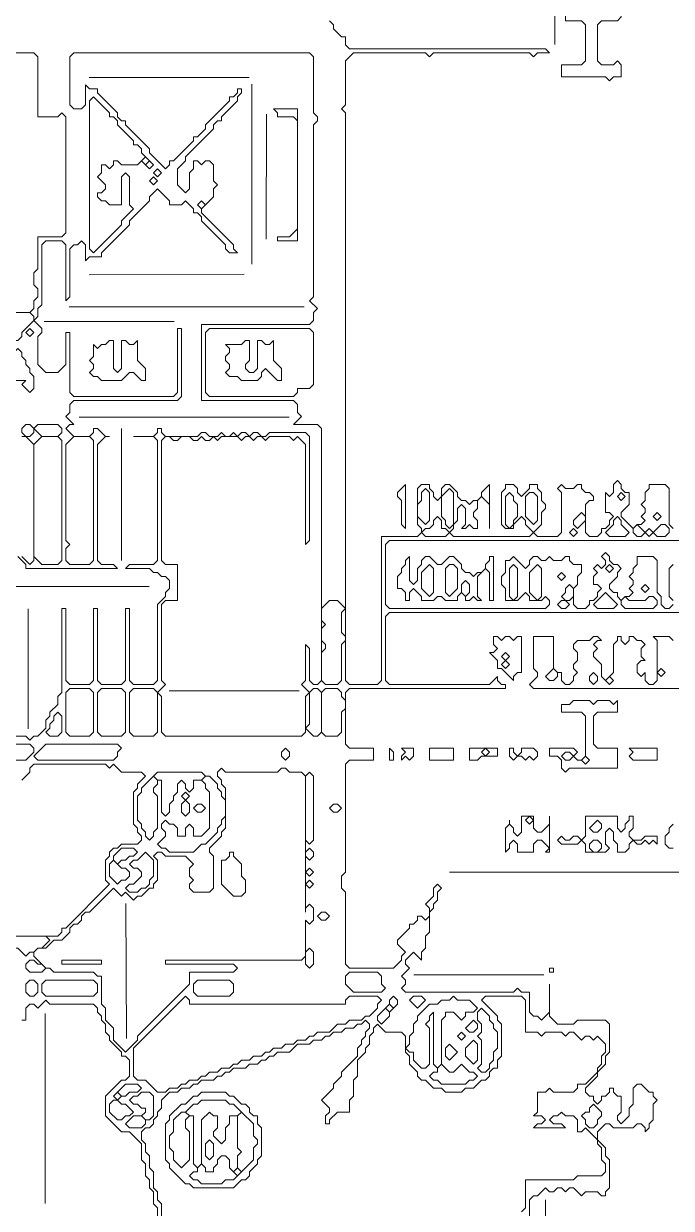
# Model space of a CAD drawing. Extents: x 12 to 2459, y 13 to 1740.
# Drawn here: x 1775.5 to 1937.5, y 803.9 to 1100.3 of the extents above; entities that cross this region are included whole.
import ezdxf

# ---------------------------------------------------------------- set-up
doc = ezdxf.new("R2010")
doc.units = 0
for name, color, linetype, lineweight in [('TEXT_FALLBACK_OUTLINE', 2, 'Continuous', 0), ('TRACE_CURVE', 6, 'Continuous', 0), ('TRACE_STRAIGHT', 5, 'Continuous', 0), ('TRACE_TEXT_SYMBOL', 6, 'Continuous', 0)]:
    doc.layers.add(name, color=color, linetype=linetype, lineweight=lineweight)

msp = doc.modelspace()

# ---------------------------------------------------------------- linework, layer by layer
at = {"layer": 'TEXT_FALLBACK_OUTLINE', "color": 2}
for points in [[(1911, 1105), (1911, 1101), (1915, 1101), (1916, 1100), (1916, 1091), (1915, 1090), (1910, 1090), (1910, 1087), (1921, 1087), (1922, 1086), (1923, 1087), (1925, 1087), (1925, 1090), (1924, 1091), (1923, 1090), (1920, 1090), (1919, 1091), (1919, 1100), (1920, 1101), (1924, 1101), (1925, 1102), (1925, 1104), (1924, 1105)], [(1871, 985), (1869, 983), (1869, 982), (1870, 981), (1870, 975), (1871, 974)], [(1872, 967), (1871, 966), (1871, 965), (1870, 964), (1870, 963), (1869, 962), (1869, 959), (1870, 959), (1871, 958), (1871, 956), (1872, 956), (1872, 958), (1873, 959), (1875, 957), (1875, 956), (1878, 956), (1879, 957), (1880, 957), (1881, 956), (1884, 956), (1884, 957), (1885, 958), (1886, 957), (1886, 956), (1887, 956), (1888, 957), (1889, 956), (1890, 956), (1889, 957), (1889, 962), (1891, 964), (1892, 963), (1892, 956), (1893, 956), (1893, 967), (1892, 967), (1892, 966), (1891, 965), (1891, 964), (1890, 963), (1889, 963), (1888, 962), (1887, 963), (1886, 963), (1885, 964), (1885, 965), (1883, 967), (1882, 967), (1880, 965), (1879, 965), (1877, 967), (1876, 967), (1875, 966), (1875, 965), (1874, 964), (1874, 961), (1873, 960), (1872, 961)], [(1877, 965), (1878, 964), (1878, 958), (1877, 957), (1875, 959), (1875, 963)], [(1881, 964), (1882, 965), (1883, 965), (1884, 964), (1884, 959), (1882, 957), (1881, 958)], [(1885, 960), (1886, 961), (1887, 960), (1887, 958), (1886, 957), (1885, 958)], [(1893, 947), (1893, 945), (1894, 944), (1893, 943), (1892, 943), (1894, 941), (1894, 939), (1895, 939), (1898, 936), (1898, 937), (1899, 938), (1900, 938), (1900, 947), (1899, 947), (1898, 946), (1897, 947), (1896, 947), (1895, 946), (1894, 947)], [(1895, 942), (1896, 943), (1897, 942), (1896, 941)], [(1895, 940), (1896, 941), (1897, 940), (1896, 939)], [(1908, 939), (1909, 938), (1909, 937), (1908, 936), (1907, 936), (1906, 937)], [(1917, 937), (1918, 938), (1919, 937), (1919, 936), (1918, 935), (1917, 936)], [(1921, 936), (1922, 937), (1923, 936), (1922, 935)], [(1934, 938), (1935, 939), (1936, 938), (1935, 937)]]:
    msp.add_lwpolyline(points, close=True, dxfattribs=at)
for points in [[(1938, 946), (1937, 947), (1933, 947), (1934, 946), (1934, 936), (1933, 935), (1932, 935), (1931, 936), (1931, 938), (1930, 937), (1929, 938), (1929, 940), (1930, 941), (1931, 941), (1930, 942), (1930, 944), (1931, 945), (1930, 946), (1929, 946), (1928, 947), (1927, 947), (1927, 946), (1926, 945), (1925, 946), (1925, 947), (1924, 947), (1924, 946), (1923, 945), (1923, 938), (1921, 936), (1920, 937), (1920, 940), (1918, 942), (1918, 943), (1919, 944), (1918, 945), (1919, 946), (1920, 946), (1919, 947), (1918, 947), (1917, 946), (1914, 946), (1913, 945), (1913, 944), (1914, 943), (1914, 941), (1913, 940), (1913, 939), (1914, 938), (1913, 937), (1913, 936), (1912, 935), (1911, 935), (1910, 936), (1910, 938), (1909, 938), (1908, 939), (1908, 947), (1903, 947), (1903, 939)], [(1903, 939), (1904, 938), (1904, 937), (1902, 935), (1903, 934), (1940, 934)]]:
    msp.add_lwpolyline(points, dxfattribs=at)
at = {"layer": 'TRACE_CURVE', "color": 6}
for points in [[(1881, 985), (1880, 984), (1880, 982), (1879, 981), (1878, 982), (1878, 983), (1877, 984), (1877, 985), (1875, 985), (1874, 984), (1874, 975), (1875, 974), (1875, 973), (1874, 972), (1865, 972), (1865, 936), (1864, 935), (1857, 935), (1856, 936), (1856, 1078), (1855, 1079), (1856, 1080), (1856, 1091), (1858, 1093), (1876, 1093), (1877, 1092), (1878, 1093), (1902, 1093), (1903, 1092), (1904, 1093), (1907, 1093), (1906, 1094), (1857, 1094), (1856, 1095), (1856, 1097), (1855, 1097), (1853, 1099), (1853, 1100), (1852, 1101)], [(1773, 1093), (1778, 1093), (1779, 1092), (1779, 1077), (1784, 1077), (1785, 1078), (1786, 1077), (1786, 1048), (1785, 1047), (1779, 1047), (1779, 1039), (1778, 1038), (1778, 1035), (1779, 1034), (1779, 1032), (1778, 1031), (1778, 1029), (1777, 1028), (1775, 1028)], [(1787, 1092), (1788, 1093), (1847, 1093), (1848, 1092), (1848, 1078), (1849, 1077), (1849, 1076), (1848, 1075), (1848, 1032), (1847, 1031), (1849, 1029), (1848, 1028), (1848, 1026), (1847, 1025), (1820, 1025), (1820, 1006), (1843, 1006), (1844, 1005), (1844, 1003), (1845, 1002), (1843, 1000), (1849, 1000), (1850, 999), (1850, 936), (1849, 935), (1848, 935), (1847, 936), (1847, 944), (1846, 945), (1846, 936), (1845, 935), (1847, 933), (1846, 932), (1846, 923), (1845, 922), (1811, 922), (1810, 923), (1810, 932), (1809, 933), (1811, 935), (1810, 936), (1810, 955), (1811, 956), (1814, 956), (1814, 965), (1811, 965), (1810, 966), (1810, 996), (1811, 997), (1812, 997), (1813, 996), (1814, 996), (1815, 997), (1817, 997), (1818, 996), (1819, 996), (1820, 997), (1821, 996), (1822, 996), (1823, 997), (1824, 996), (1825, 997), (1829, 997), (1830, 996)], [(1820, 1054), (1823, 1057), (1823, 1059), (1824, 1060), (1823, 1061), (1823, 1065), (1822, 1066), (1821, 1066), (1820, 1065), (1819, 1066), (1818, 1066), (1818, 1064), (1817, 1063), (1817, 1059), (1816, 1058), (1814, 1060), (1814, 1064), (1816, 1066), (1816, 1067), (1823, 1074), (1823, 1075), (1824, 1076), (1825, 1076), (1825, 1077), (1829, 1081), (1829, 1082), (1830, 1083), (1830, 1084), (1829, 1084), (1829, 1083), (1828, 1082), (1827, 1082), (1827, 1081), (1821, 1075), (1821, 1074), (1819, 1072), (1818, 1072), (1818, 1071), (1813, 1066), (1812, 1066), (1812, 1065), (1811, 1064), (1807, 1068), (1807, 1069), (1801, 1075), (1801, 1076), (1800, 1076), (1799, 1077), (1799, 1078), (1794, 1083), (1794, 1084), (1792, 1084), (1791, 1085), (1791, 1080), (1790, 1079), (1788, 1079), (1787, 1080), (1787, 1092)], [(1787, 1000), (1788, 1000), (1786, 1002), (1787, 1003), (1787, 1005), (1788, 1006), (1814, 1006), (1815, 1007), (1815, 1024), (1814, 1024), (1814, 1008), (1813, 1007), (1788, 1007), (1787, 1008), (1787, 1023), (1786, 1023), (1786, 1015), (1784, 1013), (1781, 1013), (1779, 1015), (1779, 1022), (1780, 1023), (1780, 1024), (1778, 1026), (1779, 1027), (1779, 1029), (1780, 1030), (1780, 1045), (1781, 1046), (1785, 1046), (1786, 1045), (1786, 1031), (1787, 1032), (1787, 1044), (1788, 1045), (1789, 1045), (1790, 1046), (1791, 1045), (1791, 1041), (1792, 1042), (1795, 1042), (1795, 1043), (1802, 1050), (1802, 1051), (1807, 1056), (1807, 1057), (1809, 1059), (1812, 1056), (1812, 1055), (1815, 1055), (1816, 1056), (1818, 1054), (1818, 1053), (1819, 1053), (1820, 1052), (1820, 1051), (1826, 1045), (1826, 1044), (1827, 1043), (1829, 1043), (1828, 1044), (1828, 1045), (1820, 1053), (1820, 1054)], [(1774, 967), (1776, 965), (1776, 964), (1799, 964), (1798, 965), (1795, 965), (1794, 966), (1794, 995), (1796, 997), (1797, 997), (1796, 997), (1794, 999), (1793, 999), (1793, 998), (1792, 997), (1788, 997), (1786, 999), (1787, 1000)], [(1830, 996), (1831, 997), (1832, 997), (1833, 996), (1834, 997), (1835, 997), (1836, 996), (1837, 997), (1842, 997), (1843, 996), (1844, 997), (1846, 995), (1846, 970), (1847, 971), (1847, 997), (1846, 998), (1837, 998), (1836, 997), (1835, 997), (1834, 998), (1833, 998), (1832, 997), (1831, 998), (1830, 998), (1829, 997), (1828, 998), (1827, 997), (1826, 997), (1825, 998), (1824, 997), (1822, 997), (1821, 998), (1820, 998), (1819, 997), (1811, 997), (1810, 998), (1810, 999), (1809, 999), (1809, 998), (1808, 997), (1803, 997), (1808, 997), (1809, 996), (1809, 966), (1808, 965), (1802, 965), (1801, 964), (1807, 964), (1808, 963), (1809, 963), (1810, 962), (1811, 962), (1812, 961), (1812, 959), (1811, 958), (1811, 957), (1809, 955), (1809, 936), (1808, 935), (1803, 935), (1802, 936), (1802, 954), (1801, 954), (1801, 936)], [(1775, 997), (1776, 997), (1778, 995), (1778, 966), (1777, 965), (1775, 967)], [(1910, 973), (1909, 972), (1904, 972), (1903, 973), (1905, 975), (1905, 978), (1906, 979), (1906, 980), (1905, 981), (1905, 983), (1904, 984), (1904, 985), (1902, 985), (1902, 984), (1900, 982), (1899, 983), (1899, 984), (1898, 985), (1896, 985), (1896, 984), (1895, 983), (1895, 975), (1896, 974), (1898, 974), (1898, 975), (1900, 977), (1901, 976), (1901, 975), (1903, 973), (1902, 972), (1883, 972), (1882, 973), (1883, 974), (1883, 975), (1884, 976), (1884, 979), (1885, 980), (1886, 979), (1886, 975), (1885, 974), (1886, 974), (1887, 975), (1888, 974), (1889, 974), (1889, 976), (1888, 977), (1888, 978), (1889, 979), (1889, 981), (1890, 982), (1892, 980), (1892, 974), (1892, 985), (1890, 983), (1890, 982), (1889, 981), (1888, 981), (1887, 980), (1886, 981), (1885, 981), (1884, 982), (1884, 983), (1882, 985), (1881, 985)], [(1938, 974), (1937, 975), (1937, 984), (1936, 985), (1932, 985), (1932, 984), (1931, 983), (1931, 981), (1930, 980), (1931, 979), (1931, 978), (1930, 977), (1931, 976), (1930, 975), (1929, 975), (1928, 974), (1925, 977), (1925, 978), (1927, 980), (1927, 983), (1926, 983), (1925, 984), (1925, 985), (1924, 986), (1923, 985), (1923, 983), (1922, 982), (1921, 983), (1921, 978), (1922, 978), (1923, 977), (1922, 976), (1922, 975), (1921, 974), (1920, 974), (1920, 973), (1919, 972), (1917, 972), (1916, 973), (1916, 980), (1917, 981), (1918, 981), (1918, 982), (1917, 983), (1916, 983), (1915, 984), (1915, 985), (1914, 985), (1913, 984), (1911, 984), (1910, 985), (1909, 984), (1910, 983), (1910, 973)], [(1866, 970), (1867, 971), (2042, 971)], [(1913, 959), (1914, 960), (1914, 962), (1915, 963), (1915, 965), (1913, 965), (1912, 966), (1912, 967), (1911, 967), (1910, 966), (1908, 966), (1907, 967), (1906, 966), (1905, 966), (1904, 967), (1903, 967), (1902, 966), (1902, 965), (1901, 964), (1898, 967), (1897, 966), (1896, 966), (1896, 963), (1895, 962), (1895, 960), (1896, 959), (1896, 956), (1899, 956), (1901, 958), (1902, 957), (1902, 956), (1905, 956), (1906, 957), (1907, 956), (1907, 955), (1906, 954), (1867, 954), (1866, 955), (1866, 970)], [(1938, 955), (1937, 954), (1936, 954), (1935, 955), (1935, 957), (1934, 958), (1934, 966), (1933, 967), (1929, 967), (1929, 965), (1928, 964), (1928, 963), (1927, 962), (1928, 961), (1928, 960), (1927, 959), (1928, 958), (1927, 957), (1926, 957), (1925, 956), (1924, 957), (1924, 958), (1923, 958), (1922, 959), (1922, 960), (1924, 962), (1924, 963), (1925, 964), (1924, 965), (1923, 965), (1922, 966), (1922, 967), (1921, 968), (1920, 967), (1921, 966), (1921, 965), (1920, 964), (1919, 965), (1918, 964), (1919, 963), (1918, 962), (1918, 960), (1919, 960), (1920, 959), (1919, 958), (1919, 957), (1918, 956), (1917, 956), (1917, 955), (1916, 954), (1914, 954), (1913, 955), (1913, 959)], [(1938, 965), (1937, 964), (1937, 957), (1938, 956)], [(1801, 936), (1800, 935), (1795, 935), (1794, 936), (1794, 954), (1793, 954), (1793, 936), (1792, 935), (1787, 935), (1786, 936), (1786, 954), (1785, 954), (1785, 933), (1784, 932), (1784, 930), (1782, 928), (1782, 927), (1781, 926), (1781, 924), (1779, 922), (1778, 922), (1777, 921), (1776, 922), (1772, 922)], [(1877, 879), (1877, 877), (1876, 876), (1875, 877), (1874, 877), (1874, 876), (1873, 875), (1872, 875), (1872, 874), (1869, 871), (1869, 870), (1871, 868), (1870, 867), (1870, 866), (1868, 864), (1857, 864), (1856, 865), (1856, 883), (1855, 884), (1855, 887), (1856, 888), (1856, 915), (1857, 916), (1863, 916), (1863, 919), (1857, 919), (1856, 920), (1856, 933), (1857, 934), (1896, 934), (1896, 935), (1895, 935), (1894, 936), (1894, 937), (1892, 935), (1867, 935), (1866, 936), (1866, 952), (1867, 953), (2044, 953)], [(1737, 920), (1777, 920), (1778, 919), (1778, 918), (1776, 916), (1753, 916)], [(1775, 911), (1777, 913), (1777, 914), (1778, 915), (1796, 915), (1797, 914), (1798, 915), (1800, 913), (1805, 913), (1806, 912), (1804, 910), (1804, 909), (1803, 908), (1803, 900), (1804, 899), (1804, 898), (1805, 897), (1805, 896), (1804, 895), (1800, 895), (1799, 894), (1798, 894), (1797, 893), (1797, 892), (1796, 891), (1796, 886), (1797, 885), (1786, 874), (1785, 874), (1785, 873), (1784, 872), (1768, 872)], [(1824, 913), (1825, 914), (1826, 913), (1839, 913), (1840, 914), (1841, 914), (1842, 913), (1845, 913), (1846, 912), (1846, 878), (1846, 879), (1847, 880), (1848, 879), (1848, 876), (1847, 875), (1846, 876), (1846, 867), (1845, 866), (1811, 866), (1811, 865), (1828, 865), (1829, 864), (1828, 863), (1817, 863), (1817, 860), (1804, 847), (1804, 846), (1801, 843), (1798, 846), (1798, 849), (1796, 851), (1796, 854), (1795, 855), (1795, 862), (1794, 862), (1793, 863), (1783, 863), (1782, 864), (1781, 864), (1778, 867), (1778, 868), (1779, 869), (1781, 869), (1783, 871), (1785, 871), (1787, 873), (1787, 874), (1788, 875), (1789, 875), (1790, 876), (1790, 877), (1791, 878), (1792, 878), (1798, 884), (1800, 882), (1801, 883), (1803, 881), (1804, 882), (1805, 882), (1807, 884), (1808, 884), (1808, 885), (1809, 886), (1809, 891)], [(1809, 891), (1808, 892), (1809, 893), (1810, 893), (1811, 892), (1816, 892), (1818, 890), (1817, 889), (1817, 887), (1818, 886), (1817, 885), (1817, 884), (1818, 883), (1822, 883), (1823, 884), (1823, 892), (1822, 893), (1822, 894), (1825, 897), (1825, 898), (1826, 899), (1826, 909), (1825, 910), (1825, 911), (1824, 912), (1824, 913)], [(1938, 900), (1937, 899), (1937, 898), (1936, 897), (1936, 895), (1937, 894), (1938, 894)], [(1924, 826), (1924, 827), (1925, 828), (1925, 832), (1924, 832), (1923, 833), (1923, 834), (1922, 834), (1922, 833), (1921, 832), (1920, 832), (1920, 831), (1919, 830), (1918, 831), (1918, 832), (1917, 832), (1916, 833), (1916, 834), (1919, 837), (1919, 838), (1921, 840), (1921, 842), (1922, 843), (1922, 850), (1921, 851), (1914, 851), (1913, 850), (1909, 850), (1907, 852), (1907, 860), (1907, 853), (1905, 851), (1904, 852), (1903, 852), (1902, 853), (1902, 858), (1900, 858), (1899, 859), (1898, 858), (1871, 858), (1870, 859), (1871, 860), (1871, 861), (1870, 862), (1872, 864), (1871, 865), (1871, 866), (1873, 868), (1875, 866), (1875, 868), (1876, 869), (1876, 872), (1877, 873), (1877, 878), (1878, 879), (1878, 880), (1879, 881), (1879, 883), (1880, 884), (1879, 885), (1878, 884), (1878, 882), (1876, 880), (1877, 879)], [(1890, 856), (1891, 857), (1900, 857), (1901, 856), (1901, 848), (1904, 848), (1905, 847), (1906, 848), (1910, 848), (1911, 847), (1912, 848), (1913, 848), (1915, 846), (1916, 847), (1917, 847), (1918, 846), (1919, 847), (1921, 845), (1921, 843), (1920, 842), (1920, 840), (1919, 839), (1919, 838), (1916, 835), (1914, 835), (1914, 834), (1913, 833), (1908, 833), (1907, 834), (1906, 833), (1904, 833), (1904, 828), (1903, 827), (1905, 827), (1906, 826), (1905, 825), (1904, 825), (1903, 824), (1911, 824), (1910, 825), (1908, 825), (1907, 826), (1908, 827), (1909, 827), (1910, 828), (1911, 827), (1913, 827), (1914, 826), (1914, 823), (1915, 823), (1916, 824), (1919, 821), (1919, 820), (1920, 819), (1920, 816), (1921, 815), (1921, 813), (1920, 812), (1914, 812), (1913, 811), (1901, 811), (1901, 804), (1900, 803)], [(1775, 851), (1776, 851), (1776, 854), (1777, 855), (1778, 855), (1779, 854), (1781, 856), (1782, 855), (1793, 855), (1794, 854), (1794, 853), (1795, 852), (1795, 851), (1796, 850), (1796, 848), (1797, 847), (1797, 846), (1800, 843), (1800, 842), (1801, 842), (1802, 841), (1802, 837), (1801, 836), (1800, 836), (1796, 832), (1796, 827), (1800, 823), (1802, 823), (1805, 820), (1805, 816), (1806, 815), (1806, 812), (1807, 811), (1807, 809), (1808, 808), (1808, 805), (1809, 804), (1809, 802)], [(1875, 836), (1876, 836), (1878, 834), (1880, 834), (1881, 833), (1885, 833), (1886, 834), (1888, 834), (1890, 836), (1891, 836), (1892, 837), (1892, 838), (1893, 839), (1894, 839), (1894, 841), (1895, 842), (1895, 850), (1894, 851), (1894, 852), (1890, 856)], [(1831, 839), (1832, 840), (1834, 840), (1835, 841), (1836, 841), (1837, 842), (1838, 842), (1839, 843), (1842, 843), (1844, 845), (1847, 845), (1848, 846), (1850, 846), (1851, 847), (1852, 847), (1853, 848), (1855, 848), (1856, 849), (1858, 849), (1859, 850), (1860, 850), (1861, 851), (1862, 850), (1862, 849), (1861, 848), (1861, 847), (1860, 846), (1860, 845), (1859, 844), (1859, 842), (1855, 838), (1855, 837), (1853, 835), (1853, 834), (1850, 831), (1852, 829), (1852, 828), (1851, 827), (1851, 825), (1852, 825), (1852, 826), (1854, 828), (1857, 828), (1857, 831), (1858, 832), (1858, 836), (1859, 837), (1859, 841), (1861, 843), (1861, 844), (1862, 845), (1862, 847), (1863, 848), (1863, 849), (1864, 850), (1866, 848), (1870, 848), (1871, 847), (1871, 843), (1872, 842), (1872, 840), (1874, 838), (1874, 837), (1875, 836)], [(1810, 802), (1810, 805), (1809, 806), (1809, 808), (1808, 809), (1808, 813), (1807, 814), (1807, 817), (1806, 818), (1806, 820), (1805, 821), (1805, 823), (1806, 824), (1807, 824), (1808, 825), (1808, 826), (1809, 827), (1809, 828), (1810, 829), (1810, 831), (1812, 833), (1814, 833), (1815, 834), (1817, 834), (1818, 835), (1819, 835), (1820, 836), (1823, 836), (1824, 837), (1825, 837), (1826, 838), (1827, 838), (1828, 839), (1831, 839)], [(1902, 802), (1902, 806), (1903, 807), (1904, 807), (1906, 809), (1907, 808), (1908, 808), (1909, 809), (1910, 809), (1911, 808), (1912, 809), (1913, 809), (1915, 807), (1916, 808), (1919, 808), (1920, 807), (1921, 807), (1921, 808), (1922, 809), (1922, 816), (1921, 817), (1921, 819), (1919, 821), (1919, 823), (1921, 825), (1922, 825), (1923, 824), (1928, 824), (1929, 825), (1930, 825), (1931, 824), (1931, 823), (1932, 824), (1932, 825), (1933, 826), (1933, 830), (1934, 831), (1933, 832), (1933, 833), (1932, 833), (1930, 835), (1929, 835), (1928, 834), (1928, 830), (1927, 829), (1927, 827), (1925, 825), (1924, 826)]]:
    msp.add_lwpolyline(points, dxfattribs=at)
for points in [[(1792, 1081), (1793, 1082), (1797, 1078), (1797, 1077), (1798, 1077), (1799, 1076), (1799, 1075), (1803, 1071), (1803, 1070), (1804, 1070), (1805, 1069), (1805, 1068), (1806, 1067), (1804, 1065), (1800, 1065), (1799, 1066), (1798, 1066), (1798, 1065), (1797, 1064), (1796, 1065), (1795, 1065), (1795, 1063), (1794, 1062), (1796, 1060), (1796, 1059), (1795, 1058), (1794, 1058), (1794, 1057), (1795, 1056), (1796, 1056), (1797, 1055), (1800, 1055), (1800, 1062), (1801, 1063), (1802, 1062), (1802, 1055), (1803, 1054), (1800, 1051), (1800, 1050), (1793, 1043), (1792, 1044)], [(1805, 1066), (1806, 1067), (1807, 1066), (1806, 1065)], [(1806, 1065), (1807, 1066), (1808, 1065), (1807, 1064)], [(1807, 1061), (1808, 1062), (1809, 1061), (1808, 1060)], [(1808, 1063), (1809, 1064), (1810, 1063), (1809, 1062)], [(1819, 1055), (1820, 1056), (1821, 1055), (1820, 1054)], [(1769, 1027), (1770, 1028), (1777, 1028), (1778, 1027), (1778, 1026), (1775, 1023), (1775, 1022), (1774, 1021), (1773, 1021), (1772, 1022), (1772, 1023), (1771, 1024), (1771, 1025)], [(1776, 1023), (1777, 1024), (1778, 1023), (1777, 1022)], [(1821, 1023), (1822, 1024), (1847, 1024), (1848, 1023), (1848, 1010), (1847, 1009), (1844, 1009), (1844, 1008), (1843, 1007), (1822, 1007), (1821, 1008)], [(1774, 1019), (1775, 1018), (1775, 1017), (1776, 1016), (1776, 1015), (1777, 1014), (1777, 1013), (1778, 1012), (1778, 1009), (1777, 1008), (1775, 1010), (1776, 1011), (1770, 1011), (1769, 1012), (1771, 1014), (1771, 1015), (1772, 1016), (1772, 1017)], [(1775, 999), (1776, 1000), (1777, 1000), (1778, 999), (1778, 998), (1777, 997), (1776, 997), (1775, 998)], [(1778, 999), (1779, 1000), (1784, 1000), (1785, 999), (1785, 998), (1784, 997), (1780, 997)], [(1780, 997), (1784, 997), (1785, 996), (1785, 966), (1784, 965), (1780, 965), (1778, 967), (1778, 995)], [(1788, 997), (1792, 997), (1793, 996), (1793, 966), (1792, 965), (1787, 965), (1786, 966), (1786, 969), (1787, 970), (1786, 971), (1786, 995)], [(1875, 983), (1876, 984), (1877, 983), (1877, 976), (1876, 975), (1874, 977), (1874, 980), (1875, 981)], [(1882, 984), (1883, 983), (1883, 975), (1882, 974), (1881, 975), (1881, 976), (1880, 977), (1880, 982)], [(1896, 982), (1897, 983), (1898, 982), (1898, 981), (1899, 980), (1899, 977), (1898, 976), (1898, 975), (1897, 974), (1896, 975)], [(1901, 982), (1902, 983), (1903, 983), (1904, 982), (1904, 976), (1903, 975), (1901, 977)], [(1924, 982), (1925, 983), (1926, 982), (1925, 981)], [(1878, 976), (1879, 977), (1880, 976), (1880, 974), (1881, 974), (1882, 973), (1881, 972), (1876, 972), (1875, 973), (1876, 974), (1877, 974), (1878, 975)], [(1915, 978), (1916, 977), (1916, 976), (1914, 974), (1913, 975), (1913, 976)], [(1923, 976), (1924, 977), (1925, 976), (1925, 975), (1927, 973), (1926, 972), (1922, 972), (1921, 973), (1923, 975)], [(1933, 977), (1934, 978), (1935, 977), (1934, 976)], [(1912, 973), (1913, 974), (1914, 973), (1913, 972)], [(1928, 974), (1929, 975), (1931, 973), (1930, 972), (1929, 972), (1928, 973)], [(1931, 973), (1932, 974), (1933, 973), (1932, 972)], [(1935, 975), (1936, 975), (1937, 974), (1937, 973), (1936, 972), (1934, 972), (1933, 973)], [(1897, 964), (1898, 965), (1899, 964), (1899, 957), (1898, 956), (1897, 957)], [(1904, 965), (1905, 964), (1905, 957), (1904, 956), (1902, 958), (1902, 963)], [(1921, 964), (1922, 965), (1923, 964), (1922, 963)], [(1909, 962), (1910, 963), (1911, 962), (1910, 961)], [(1911, 959), (1912, 960), (1913, 959), (1913, 957), (1912, 956), (1911, 956), (1910, 957), (1911, 958)], [(1921, 958), (1924, 955), (1923, 954), (1919, 954), (1918, 955)], [(1930, 959), (1931, 960), (1932, 959), (1931, 958)], [(1852, 956), (1854, 956), (1856, 954), (1855, 953), (1855, 948), (1856, 947), (1856, 946), (1855, 945), (1855, 936), (1854, 935), (1851, 935), (1850, 936), (1850, 943), (1851, 944), (1851, 945), (1850, 946), (1850, 949), (1851, 950), (1850, 951), (1850, 954)], [(1909, 955), (1910, 956), (1911, 956), (1912, 955), (1911, 954), (1910, 954)], [(1925, 956), (1926, 957), (1927, 956), (1931, 956), (1932, 957), (1933, 957), (1934, 956), (1934, 955), (1933, 954), (1926, 954), (1925, 955)], [(1786, 933), (1787, 934), (1792, 934), (1793, 933), (1793, 923), (1792, 922), (1787, 922), (1786, 923)], [(1794, 933), (1795, 934), (1800, 934), (1801, 933), (1801, 923), (1800, 922), (1795, 922), (1794, 923)], [(1802, 933), (1803, 934), (1808, 934), (1809, 933), (1809, 923), (1808, 922), (1803, 922), (1802, 923)], [(1847, 933), (1848, 934), (1849, 934), (1850, 933), (1850, 923), (1849, 922), (1848, 922), (1846, 924), (1847, 925)], [(1850, 933), (1851, 934), (1854, 934), (1855, 933), (1855, 932), (1856, 931), (1856, 929), (1855, 928), (1855, 923), (1854, 922), (1851, 922), (1850, 923)], [(1783, 927), (1784, 928), (1785, 927), (1785, 923), (1784, 922), (1782, 922), (1781, 923), (1782, 924), (1782, 925), (1783, 926)], [(1781, 920), (1799, 920), (1800, 919), (1799, 918), (1799, 917), (1798, 916), (1779, 916), (1778, 917)], [(1840, 918), (1841, 919), (1842, 918), (1842, 917), (1841, 916), (1840, 917)], [(1808, 912), (1809, 913), (1820, 913), (1821, 912), (1820, 911), (1818, 911), (1818, 909), (1817, 908), (1816, 909), (1816, 910), (1815, 911), (1814, 910), (1814, 908), (1813, 907), (1813, 906), (1812, 905), (1812, 903), (1811, 902), (1810, 903), (1810, 911), (1809, 911)], [(1846, 912), (1847, 913), (1848, 912), (1848, 896), (1847, 895), (1846, 896)], [(1808, 912), (1809, 911), (1809, 910), (1808, 909), (1808, 908), (1809, 907), (1809, 899), (1808, 898), (1808, 897), (1807, 896), (1806, 897), (1806, 898), (1805, 899), (1805, 900), (1804, 901), (1804, 907), (1805, 908), (1805, 909)], [(1820, 911), (1821, 912), (1822, 912), (1824, 910), (1824, 909), (1825, 908), (1825, 907), (1826, 906), (1826, 902), (1825, 901), (1825, 900), (1824, 899), (1824, 898), (1821, 895), (1820, 895), (1818, 893), (1812, 893), (1811, 894), (1810, 894), (1809, 895), (1811, 897), (1811, 898), (1810, 899), (1810, 900), (1811, 901), (1812, 900), (1813, 900), (1814, 899), (1814, 897), (1816, 897), (1816, 899), (1817, 900), (1818, 899), (1818, 897), (1820, 897), (1822, 899), (1822, 908), (1821, 909), (1821, 910)], [(1815, 907), (1816, 908), (1817, 907), (1816, 906)], [(1815, 905), (1816, 906), (1817, 905), (1817, 903), (1816, 902), (1815, 903)], [(1818, 904), (1819, 905), (1820, 905), (1821, 904), (1820, 903), (1819, 903)], [(1852, 904), (1853, 905), (1854, 905), (1855, 904), (1854, 903), (1853, 903)], [(1800, 894), (1803, 894), (1804, 893), (1803, 892), (1802, 892), (1801, 891), (1800, 891), (1799, 890), (1798, 891), (1798, 892)], [(1806, 893), (1808, 891), (1808, 887), (1807, 886), (1807, 885), (1806, 884), (1805, 884), (1804, 883), (1802, 883), (1801, 884), (1802, 885), (1803, 885), (1805, 887), (1805, 888), (1804, 889), (1803, 889), (1802, 890), (1803, 891), (1804, 891)], [(1846, 893), (1847, 894), (1848, 893), (1848, 892), (1847, 891), (1846, 892)], [(1797, 890), (1798, 891), (1800, 889), (1801, 889), (1802, 888), (1802, 887), (1801, 886), (1800, 886), (1799, 885), (1797, 887)], [(1846, 888), (1847, 889), (1848, 888), (1847, 887)], [(1846, 885), (1847, 886), (1848, 885), (1847, 884)], [(1849, 877), (1850, 878), (1851, 878), (1852, 877), (1851, 876), (1850, 876)], [(1771, 871), (1772, 872), (1781, 872), (1782, 871), (1780, 869), (1779, 869), (1778, 868), (1777, 868), (1776, 867), (1774, 869), (1773, 869)], [(1846, 868), (1847, 869), (1848, 868), (1848, 865), (1847, 864), (1846, 865)], [(1776, 865), (1777, 866), (1778, 866), (1779, 865), (1780, 865), (1781, 864), (1780, 863), (1777, 863), (1776, 864)], [(1856, 862), (1857, 863), (1864, 863), (1865, 862), (1865, 860), (1866, 859), (1865, 858), (1858, 858), (1856, 860)], [(1776, 860), (1777, 861), (1778, 861), (1779, 860), (1779, 858), (1778, 857), (1777, 857), (1776, 858)], [(1780, 860), (1781, 861), (1793, 861), (1794, 860), (1794, 858), (1793, 857), (1781, 857), (1780, 858)], [(1818, 860), (1819, 861), (1827, 861), (1828, 860), (1828, 858), (1827, 857), (1819, 857), (1818, 858)], [(1816, 857), (1817, 856), (1817, 855), (1856, 855), (1856, 856), (1857, 857), (1864, 857), (1865, 856), (1864, 855), (1864, 854), (1862, 852), (1861, 852), (1860, 851), (1857, 851), (1856, 850), (1854, 850), (1852, 848), (1849, 848), (1848, 847), (1847, 847), (1846, 846), (1844, 846), (1843, 845), (1841, 845), (1840, 844), (1838, 844), (1837, 843), (1836, 843), (1835, 842), (1833, 842), (1832, 841), (1830, 841), (1829, 840), (1828, 840), (1827, 839), (1825, 839), (1824, 838), (1822, 838), (1821, 837), (1820, 837), (1819, 836), (1817, 836), (1816, 835), (1815, 835), (1814, 834), (1812, 834), (1811, 833), (1809, 833), (1806, 836), (1804, 836), (1803, 837), (1803, 844)], [(1867, 856), (1868, 857), (1869, 856), (1869, 855), (1868, 854), (1867, 855)], [(1882, 856), (1883, 857), (1884, 856), (1887, 856), (1889, 854), (1888, 853), (1886, 853), (1886, 852), (1885, 851), (1883, 853), (1881, 853), (1881, 852), (1880, 851), (1880, 840), (1879, 839), (1878, 840), (1878, 853), (1877, 852), (1877, 851), (1876, 850), (1877, 849), (1877, 840), (1876, 839), (1875, 839), (1873, 841), (1873, 843), (1872, 843), (1871, 844), (1872, 845), (1872, 847), (1873, 848), (1873, 850), (1874, 851), (1874, 852), (1877, 855), (1879, 855), (1880, 856)], [(1872, 856), (1873, 857), (1875, 857), (1876, 856), (1874, 854)], [(1866, 854), (1867, 853), (1867, 852), (1865, 850), (1864, 851), (1864, 852)], [(1866, 854), (1867, 855), (1868, 854), (1867, 853)], [(1889, 853), (1890, 854), (1892, 852), (1892, 851), (1893, 850), (1893, 849), (1894, 848), (1894, 844), (1893, 843), (1893, 841), (1892, 840), (1892, 839), (1891, 838), (1890, 838), (1889, 839), (1890, 840), (1890, 846), (1889, 847), (1890, 848), (1890, 850), (1889, 851)], [(1888, 851), (1889, 850), (1889, 849), (1888, 848), (1887, 848), (1886, 849)], [(1884, 847), (1885, 848), (1886, 847), (1885, 846)], [(1881, 844), (1882, 845), (1884, 843), (1882, 841), (1881, 842)], [(1888, 846), (1889, 845), (1889, 841), (1888, 840), (1886, 842), (1886, 844)], [(1879, 839), (1880, 840), (1882, 838), (1883, 838), (1885, 840), (1887, 838), (1888, 838), (1889, 837), (1888, 836), (1887, 836), (1886, 835), (1880, 835), (1879, 836), (1878, 836), (1877, 837), (1878, 838), (1879, 838)], [(1798, 832), (1799, 833), (1800, 832), (1799, 831)], [(1801, 835), (1804, 835), (1805, 834), (1804, 833), (1802, 833), (1801, 832), (1800, 832), (1799, 833)], [(1804, 832), (1805, 833), (1807, 833), (1808, 832), (1808, 827), (1807, 826), (1806, 826), (1805, 827), (1806, 828), (1806, 829), (1805, 829), (1804, 830), (1803, 830), (1802, 831), (1803, 832)], [(1797, 830), (1798, 831), (1799, 831), (1800, 830), (1801, 830), (1803, 828), (1802, 827), (1801, 827), (1800, 826), (1799, 826), (1797, 828)], [(1917, 829), (1918, 830), (1920, 828), (1920, 827), (1919, 826), (1919, 825), (1918, 824), (1917, 824), (1916, 825), (1916, 826), (1915, 827), (1916, 828), (1917, 828)], [(1803, 827), (1805, 827), (1806, 826), (1806, 825), (1805, 824), (1802, 824), (1801, 825)]]:
    msp.add_lwpolyline(points, close=True, dxfattribs=at)
at = {"layer": 'TRACE_STRAIGHT', "color": 5}
for p, q in [((1908.36, 1095.12), (1908.7, 1328.88)), ((1791.87, 1086.83), (1831.88, 1086.88)), ((1832.56, 1040.12), (1832.56, 1085.13)), ((1836.15, 1046.37), (1836.23, 1077.63)), ((1791.87, 1037.44), (1830.63, 1037.64)), ((1786.87, 1029.45), (1845.63, 1029.43)), ((1780.62, 1025.78), (1813.13, 1025.81)), ((1789.37, 1001.85), (1841.88, 1001.83)), ((1800, 999), (1800, 966)), ((1725.62, 959.48), (1806.88, 959.49)), ((1776.62, 953.88), (1776.62, 923.88)), ((1811.88, 933.42), (1844.38, 933.41)), ((1882, 888), (1941, 888)), ((1801.06, 880.13), (1801.23, 846.37)), ((1873.13, 862.31), (1905.63, 862.32)), ((1780.87, 805.12), (1780.9, 852.63)), ((1906, 806), (1906, 713))]:
    msp.add_line(p, q, dxfattribs=at)
at = {"layer": 'TRACE_TEXT_SYMBOL', "color": 6}
for points in [[(1838, 1079), (1839, 1078), (1839, 1077), (1843, 1077), (1844, 1076), (1844, 1049), (1842, 1047), (1839, 1047), (1839, 1046), (1844, 1046), (1844, 1079)], [(1797, 1021), (1796, 1020), (1795, 1020), (1794, 1019), (1793, 1020), (1793, 1017), (1792, 1016), (1793, 1015), (1793, 1014), (1792, 1013), (1793, 1012), (1794, 1012), (1795, 1011), (1800, 1011), (1802, 1013), (1803, 1013), (1805, 1011), (1806, 1011), (1806, 1014), (1804, 1016), (1804, 1021), (1803, 1020), (1802, 1020), (1801, 1021), (1800, 1021), (1800, 1014), (1799, 1013), (1798, 1014), (1798, 1021)], [(1831, 1021), (1830, 1020), (1826, 1020), (1827, 1019), (1827, 1018), (1826, 1017), (1826, 1016), (1827, 1015), (1827, 1014), (1826, 1013), (1827, 1012), (1829, 1012), (1830, 1011), (1834, 1011), (1835, 1012), (1835, 1013), (1836, 1014), (1839, 1011), (1840, 1011), (1840, 1014), (1838, 1016), (1838, 1021), (1837, 1020), (1836, 1020), (1835, 1021), (1834, 1021), (1834, 1014), (1833, 1013), (1832, 1013), (1831, 1014), (1831, 1015), (1832, 1016), (1832, 1021)], [(1913, 931), (1912, 930), (1910, 930), (1910, 928), (1915, 928), (1916, 927), (1916, 917), (1915, 916), (1914, 916), (1913, 917), (1914, 918), (1913, 919), (1907, 919), (1907, 917), (1909, 917), (1910, 916), (1910, 914), (1911, 913), (1912, 914), (1924, 914), (1924, 919), (1919, 919), (1918, 920), (1918, 927), (1919, 928), (1924, 928), (1924, 931), (1923, 930), (1922, 931), (1919, 931), (1918, 930), (1917, 931)], [(1867, 919), (1867, 916), (1868, 916), (1868, 918)], [(1870, 919), (1871, 918), (1870, 917), (1870, 916), (1871, 917), (1872, 916), (1873, 917), (1873, 919)], [(1877, 919), (1877, 916), (1883, 916), (1883, 919)], [(1887, 919), (1887, 916), (1889, 916), (1890, 917), (1894, 917), (1894, 919)], [(1890, 918), (1891, 919), (1892, 918), (1891, 917)], [(1897, 919), (1897, 917), (1898, 916), (1899, 917), (1900, 917), (1901, 916), (1902, 917), (1903, 916), (1904, 917), (1904, 918), (1903, 919), (1900, 919), (1900, 918), (1899, 917), (1898, 918), (1898, 919)], [(1927, 919), (1928, 918), (1927, 917), (1928, 916), (1934, 916), (1934, 919)], [(1910, 917), (1911, 918), (1912, 918), (1913, 917), (1912, 916), (1911, 916)], [(1915, 916), (1916, 917), (1917, 916), (1916, 915)], [(1900, 902), (1900, 898), (1899, 897), (1898, 898), (1898, 899), (1897, 900), (1897, 901), (1897, 900), (1896, 899), (1896, 893), (1897, 894), (1897, 895), (1898, 896), (1899, 895), (1899, 893), (1903, 893), (1903, 895), (1904, 896), (1905, 896), (1907, 894), (1906, 893), (1907, 893), (1907, 902), (1907, 900), (1905, 898), (1904, 898), (1903, 899), (1903, 902)], [(1901, 901), (1902, 902), (1903, 901), (1902, 900)], [(1916, 902), (1916, 897), (1915, 896), (1914, 897), (1913, 897), (1912, 896), (1911, 896), (1910, 897), (1909, 896), (1910, 895), (1914, 895), (1915, 896), (1916, 895), (1916, 893), (1921, 893), (1922, 894), (1921, 895), (1921, 898), (1922, 899), (1923, 898), (1923, 896), (1924, 895), (1924, 893), (1926, 893), (1927, 894), (1927, 895), (1928, 896), (1929, 895), (1930, 895), (1931, 896), (1932, 895), (1933, 896), (1934, 895), (1934, 897), (1931, 897), (1930, 896), (1928, 896), (1927, 897), (1927, 898), (1928, 899), (1928, 902), (1927, 902), (1927, 901), (1926, 900), (1926, 899), (1925, 898), (1924, 899), (1924, 902)], [(1919, 901), (1920, 900), (1920, 899), (1919, 898), (1918, 898), (1917, 899)], [(1917, 895), (1918, 896), (1919, 896), (1920, 895), (1920, 894), (1919, 893), (1918, 893), (1917, 894)], [(1827, 893), (1827, 892), (1826, 891), (1825, 891), (1825, 885), (1828, 882), (1830, 882), (1831, 883), (1831, 886), (1830, 887), (1830, 890), (1828, 892), (1828, 893)], [(1785, 866), (1785, 865), (1795, 865), (1795, 866)], [(1907, 864), (1908, 864), (1908, 863), (1907, 863)], [(1820, 833), (1819, 832), (1818, 832), (1816, 830), (1815, 830), (1812, 827), (1812, 826), (1811, 825), (1811, 816), (1812, 815), (1812, 814), (1816, 810), (1817, 810), (1818, 809), (1828, 809), (1830, 811), (1831, 811), (1832, 812), (1832, 813), (1834, 815), (1834, 816), (1835, 817), (1835, 824), (1834, 825), (1834, 827), (1833, 827), (1832, 828), (1832, 829), (1831, 830), (1830, 830), (1828, 832), (1827, 832), (1826, 833)], [(1819, 830), (1820, 831), (1826, 831), (1827, 830), (1828, 830), (1830, 828), (1829, 827), (1827, 827), (1827, 825), (1826, 824), (1826, 821), (1825, 820), (1823, 822), (1823, 823), (1824, 824), (1824, 827), (1823, 827), (1822, 828), (1820, 826), (1820, 815), (1819, 814), (1818, 815), (1818, 827), (1817, 827), (1816, 828), (1818, 830)], [(1815, 828), (1816, 828), (1817, 827), (1816, 826), (1816, 824), (1817, 823), (1817, 816), (1815, 814), (1813, 816), (1813, 818), (1812, 819), (1812, 822), (1813, 823), (1813, 826)], [(1829, 827), (1830, 828), (1833, 825), (1833, 822), (1834, 821), (1834, 820), (1833, 819), (1833, 816), (1830, 813), (1829, 814), (1829, 817), (1830, 818), (1829, 819)], [(1821, 820), (1822, 821), (1823, 820), (1823, 817), (1822, 816), (1821, 817)], [(1824, 816), (1825, 817), (1826, 817), (1827, 816), (1827, 814), (1829, 812), (1828, 811), (1826, 811), (1825, 810), (1820, 810), (1819, 811), (1818, 811), (1817, 812), (1818, 813), (1819, 813), (1819, 814), (1820, 815), (1821, 814), (1821, 813), (1823, 813), (1823, 814), (1824, 815)], [(1828, 813), (1829, 814), (1830, 813), (1829, 812)]]:
    msp.add_lwpolyline(points, close=True, dxfattribs=at)

doc.saveas('drawing.dxf')
